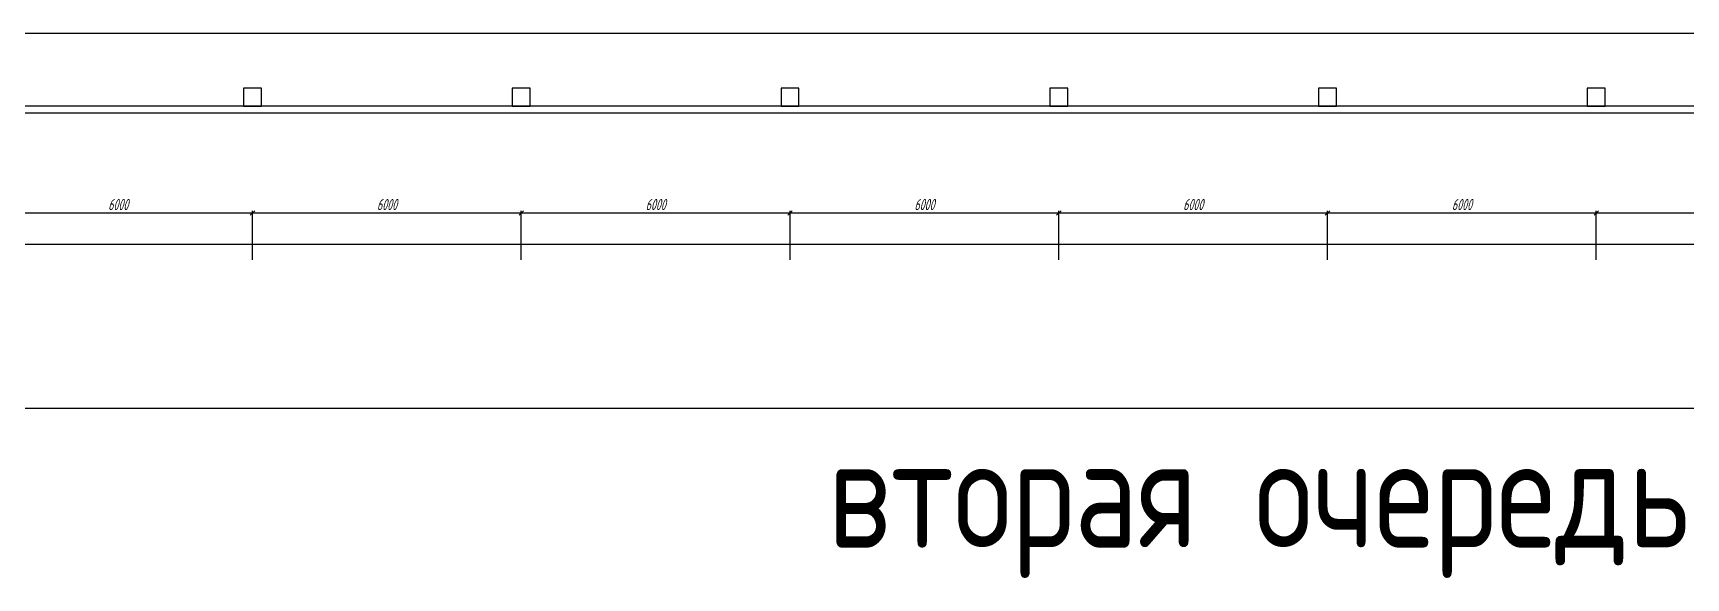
# Model space of a CAD drawing. Header units: millimetres. Extents: x -351329 to 406471, y -382937 to 111767.
# Drawn here: x -11559 to 25343, y -95006 to -82822 of the extents above; entities that cross this region are included whole.
import ezdxf

# ---------------------------------------------------------------- set-up
doc = ezdxf.new("R2010")
doc.units = ezdxf.units.MM
for name, color, linetype, lineweight in [('_Оси', 90, 'Continuous', 13), ('_Сендвичи', 230, 'Continuous', 30), ('_Стены', 7, 'Continuous', 30), ('выноска', 7, 'Continuous', 13), ('Нумерация RAL 6024', 91, 'Continuous', 30)]:
    doc.layers.add(name, color=color, linetype=linetype, lineweight=lineweight)
doc.styles.add('Museo sans', font='CS_Gost2304.shx')
doc.styles.add('СПДС_размеры', font='spdswin.shx', dxfattribs={"width": 0.8, "oblique": 15})
doc.dimstyles.new('СПДС', dxfattribs={"dimtxt": 2.5, "dimasz": 1, "dimexe": 0.5, "dimexo": 1.5, "dimtad": 1, "dimdec": 0, "dimtxsty": 'СПДС_размеры', "dimblk": 'OBLIQUE', "dimcen": 2.5, "dimdle": 0.5, "dimadec": 8, "dimazin": 0, "dimtfac": 1, "dimtdec": 0, "dimtix": 1, "dimtmove": 0, "dimatfit": 3, "dimfxl": 1, "dimarcsym": 0})

# ---------------------------------------------------------------- blocks, each defined once
blk = doc.blocks.new('_Oblique')
at = {"layer": 'выноска', "color": 0, "lineweight": -2}
blk.add_line((-0.5, -0.5), (0.5, 0.5), dxfattribs=at)
blk = doc.blocks.new('*D215')
at = {"layer": '_Оси', "color": 0, "lineweight": -2, "transparency": 16777216}
for p, q in [((-60709, -87545), (113391, -87545)), ((-60659, -87895), (-60659, -87495)), ((113341, -87895), (113341, -87495))]:
    blk.add_line(p, q, dxfattribs=at)
at = {"layer": 'Defpoints', "color": 0, "transparency": 16777216}
for p in [(113341, -87545), (-60659, -88045), (113341, -88045)]:
    blk.add_point(p, dxfattribs=at)
at = {"layer": '_Оси', "color": 0, "lineweight": -2, "transparency": 16777216, "xscale": 100, "yscale": 100, "zscale": 100, "rotation": 180}
blk.add_blockref('_Oblique', (-60659, -87545), dxfattribs=at)
at = {"layer": '_Оси', "color": 0, "lineweight": -2, "transparency": 16777216, "xscale": 100, "yscale": 100, "zscale": 100}
blk.add_blockref('_Oblique', (113341, -87545), dxfattribs=at)
at = {"layer": '_Оси', "color": 0, "lineweight": 25, "transparency": 16777216, "insert": (26341, -87357.5), "char_height": 250, "attachment_point": 5, "style": 'СПДС_размеры'}
blk.add_mtext('174000', dxfattribs=at)
blk = doc.blocks.new('*D224')
at = {"layer": '_Оси', "color": 0, "lineweight": -2, "transparency": 16777216}
for p, q in [((-12709, -86845), (-6609, -86845)), ((-12659, -87895), (-12659, -86795)), ((-6659, -87895), (-6659, -86795))]:
    blk.add_line(p, q, dxfattribs=at)
at = {"layer": 'Defpoints', "color": 0, "transparency": 16777216}
for p in [(-6659, -86845), (-12659, -88045), (-6659, -88045)]:
    blk.add_point(p, dxfattribs=at)
at = {"layer": '_Оси', "color": 0, "lineweight": -2, "transparency": 16777216, "xscale": 100, "yscale": 100, "zscale": 100, "rotation": 180}
blk.add_blockref('_Oblique', (-12659, -86845), dxfattribs=at)
at = {"layer": '_Оси', "color": 0, "lineweight": -2, "transparency": 16777216, "xscale": 100, "yscale": 100, "zscale": 100}
blk.add_blockref('_Oblique', (-6659, -86845), dxfattribs=at)
at = {"layer": '_Оси', "color": 0, "lineweight": 25, "transparency": 16777216, "insert": (-9659, -86657.5), "char_height": 250, "attachment_point": 5, "style": 'СПДС_размеры'}
blk.add_mtext('6000', dxfattribs=at)
blk = doc.blocks.new('*D225')
at = {"layer": '_Оси', "color": 0, "lineweight": -2, "transparency": 16777216}
for p, q in [((-6709, -86845), (-609, -86845)), ((-6659, -87895), (-6659, -86795)), ((-659, -87895), (-659, -86795))]:
    blk.add_line(p, q, dxfattribs=at)
at = {"layer": 'Defpoints', "color": 0, "transparency": 16777216}
for p in [(-659, -86845), (-6659, -88045), (-659, -88045)]:
    blk.add_point(p, dxfattribs=at)
at = {"layer": '_Оси', "color": 0, "lineweight": -2, "transparency": 16777216, "xscale": 100, "yscale": 100, "zscale": 100, "rotation": 180}
blk.add_blockref('_Oblique', (-6659, -86845), dxfattribs=at)
at = {"layer": '_Оси', "color": 0, "lineweight": -2, "transparency": 16777216, "xscale": 100, "yscale": 100, "zscale": 100}
blk.add_blockref('_Oblique', (-659, -86845), dxfattribs=at)
at = {"layer": '_Оси', "color": 0, "lineweight": 25, "transparency": 16777216, "insert": (-3659, -86657.5), "char_height": 250, "attachment_point": 5, "style": 'СПДС_размеры'}
blk.add_mtext('6000', dxfattribs=at)
blk = doc.blocks.new('*D226')
at = {"layer": '_Оси', "color": 0, "lineweight": -2, "transparency": 16777216}
for p, q in [((-709, -86845), (5391, -86845)), ((-659, -87895), (-659, -86795)), ((5341, -87895), (5341, -86795))]:
    blk.add_line(p, q, dxfattribs=at)
at = {"layer": 'Defpoints', "color": 0, "transparency": 16777216}
for p in [(5341, -86845), (-659, -88045), (5341, -88045)]:
    blk.add_point(p, dxfattribs=at)
at = {"layer": '_Оси', "color": 0, "lineweight": -2, "transparency": 16777216, "xscale": 100, "yscale": 100, "zscale": 100, "rotation": 180}
blk.add_blockref('_Oblique', (-659, -86845), dxfattribs=at)
at = {"layer": '_Оси', "color": 0, "lineweight": -2, "transparency": 16777216, "xscale": 100, "yscale": 100, "zscale": 100}
blk.add_blockref('_Oblique', (5341, -86845), dxfattribs=at)
at = {"layer": '_Оси', "color": 0, "lineweight": 25, "transparency": 16777216, "insert": (2341, -86657.5), "char_height": 250, "attachment_point": 5, "style": 'СПДС_размеры'}
blk.add_mtext('6000', dxfattribs=at)
blk = doc.blocks.new('*D227')
at = {"layer": '_Оси', "color": 0, "lineweight": -2, "transparency": 16777216}
for p, q in [((5291, -86845), (11391, -86845)), ((5341, -87895), (5341, -86795)), ((11341, -87895), (11341, -86795))]:
    blk.add_line(p, q, dxfattribs=at)
at = {"layer": 'Defpoints', "color": 0, "transparency": 16777216}
for p in [(11341, -86845), (5341, -88045), (11341, -88045)]:
    blk.add_point(p, dxfattribs=at)
at = {"layer": '_Оси', "color": 0, "lineweight": -2, "transparency": 16777216, "xscale": 100, "yscale": 100, "zscale": 100, "rotation": 180}
blk.add_blockref('_Oblique', (5341, -86845), dxfattribs=at)
at = {"layer": '_Оси', "color": 0, "lineweight": -2, "transparency": 16777216, "xscale": 100, "yscale": 100, "zscale": 100}
blk.add_blockref('_Oblique', (11341, -86845), dxfattribs=at)
at = {"layer": '_Оси', "color": 0, "lineweight": 25, "transparency": 16777216, "insert": (8341, -86657.5), "char_height": 250, "attachment_point": 5, "style": 'СПДС_размеры'}
blk.add_mtext('6000', dxfattribs=at)
blk = doc.blocks.new('*D228')
at = {"layer": '_Оси', "color": 0, "lineweight": -2, "transparency": 16777216}
for p, q in [((11291, -86845), (17391, -86845)), ((11341, -87895), (11341, -86795)), ((17341, -87895), (17341, -86795))]:
    blk.add_line(p, q, dxfattribs=at)
at = {"layer": 'Defpoints', "color": 0, "transparency": 16777216}
for p in [(17341, -86845), (11341, -88045), (17341, -88045)]:
    blk.add_point(p, dxfattribs=at)
at = {"layer": '_Оси', "color": 0, "lineweight": -2, "transparency": 16777216, "xscale": 100, "yscale": 100, "zscale": 100, "rotation": 180}
blk.add_blockref('_Oblique', (11341, -86845), dxfattribs=at)
at = {"layer": '_Оси', "color": 0, "lineweight": -2, "transparency": 16777216, "xscale": 100, "yscale": 100, "zscale": 100}
blk.add_blockref('_Oblique', (17341, -86845), dxfattribs=at)
at = {"layer": '_Оси', "color": 0, "lineweight": 25, "transparency": 16777216, "insert": (14341, -86657.5), "char_height": 250, "attachment_point": 5, "style": 'СПДС_размеры'}
blk.add_mtext('6000', dxfattribs=at)
blk = doc.blocks.new('*D229')
at = {"layer": '_Оси', "color": 0, "lineweight": -2, "transparency": 16777216}
for p, q in [((17291, -86845), (23391, -86845)), ((17341, -87895), (17341, -86795)), ((23341, -87895), (23341, -86795))]:
    blk.add_line(p, q, dxfattribs=at)
at = {"layer": 'Defpoints', "color": 0, "transparency": 16777216}
for p in [(23341, -86845), (17341, -88045), (23341, -88045)]:
    blk.add_point(p, dxfattribs=at)
at = {"layer": '_Оси', "color": 0, "lineweight": -2, "transparency": 16777216, "xscale": 100, "yscale": 100, "zscale": 100, "rotation": 180}
blk.add_blockref('_Oblique', (17341, -86845), dxfattribs=at)
at = {"layer": '_Оси', "color": 0, "lineweight": -2, "transparency": 16777216, "xscale": 100, "yscale": 100, "zscale": 100}
blk.add_blockref('_Oblique', (23341, -86845), dxfattribs=at)
at = {"layer": '_Оси', "color": 0, "lineweight": 25, "transparency": 16777216, "insert": (20341, -86657.5), "char_height": 250, "attachment_point": 5, "style": 'СПДС_размеры'}
blk.add_mtext('6000', dxfattribs=at)
blk = doc.blocks.new('*D230')
at = {"layer": '_Оси', "color": 0, "lineweight": -2, "transparency": 16777216}
for p, q in [((23291, -86845), (29391, -86845)), ((23341, -87895), (23341, -86795)), ((29341, -87895), (29341, -86795))]:
    blk.add_line(p, q, dxfattribs=at)
at = {"layer": 'Defpoints', "color": 0, "transparency": 16777216}
for p in [(29341, -86845), (23341, -88045), (29341, -88045)]:
    blk.add_point(p, dxfattribs=at)
at = {"layer": '_Оси', "color": 0, "lineweight": -2, "transparency": 16777216, "xscale": 100, "yscale": 100, "zscale": 100, "rotation": 180}
blk.add_blockref('_Oblique', (23341, -86845), dxfattribs=at)
at = {"layer": '_Оси', "color": 0, "lineweight": -2, "transparency": 16777216, "xscale": 100, "yscale": 100, "zscale": 100}
blk.add_blockref('_Oblique', (29341, -86845), dxfattribs=at)
at = {"layer": '_Оси', "color": 0, "lineweight": 25, "transparency": 16777216, "insert": (26341, -86657.5), "char_height": 250, "attachment_point": 5, "style": 'СПДС_размеры'}
blk.add_mtext('6000', dxfattribs=at)

msp = doc.modelspace()

# ---------------------------------------------------------------- linework, layer by layer
at = {"layer": '_Сендвичи', "ltscale": 100}
msp.add_lwpolyline([(-13009, -84605), (113691, -84605), (113691, -84455), (-13009, -84455)], close=True, dxfattribs=at)
at = {"layer": '_Стены', "ltscale": 100}
for points in [[(-6859, -84455), (-6459, -84455), (-6459, -84055), (-6859, -84055)], [(-859, -84455), (-459, -84455), (-459, -84055), (-859, -84055)], [(5141, -84455), (5541, -84455), (5541, -84055), (5141, -84055)], [(11141, -84455), (11541, -84455), (11541, -84055), (11141, -84055)], [(17141, -84455), (17541, -84455), (17541, -84055), (17141, -84055)], [(23141, -84455), (23541, -84455), (23541, -84055), (23141, -84055)]]:
    msp.add_lwpolyline(points, close=True, dxfattribs=at)
at = {"layer": 'Нумерация RAL 6024', "color": 2, "ltscale": 100}
msp.add_lwpolyline([(-14213, -82822), (54373, -82822), (54373, -91217), (-14213, -91217)], close=True, dxfattribs=at)

# ---------------------------------------------------------------- texts
at = {"layer": 'Нумерация RAL 6024', "color": 2, "linetype": 'Continuous', "ltscale": 100, "style": 'Museo sans'}
msp.add_text('вторая очередь', height=2500, dxfattribs=at).set_placement((6180, -94327))

# ---------------------------------------------------------------- dimensions: what is measured, and where the dimension line sits
at = {"layer": '_Оси', "lineweight": 25}
for base, p1, p2, picture, middle in [((-6659, -86845), (-12659, -88045), (-6659, -88045), '*D224', (-9659, -86657.5)), ((-659, -86845), (-6659, -88045), (-659, -88045), '*D225', (-3659, -86657.5)), ((5341, -86845), (-659, -88045), (5341, -88045), '*D226', (2341, -86657.5)), ((11341, -86845), (5341, -88045), (11341, -88045), '*D227', (8341, -86657.5)), ((17341, -86845), (11341, -88045), (17341, -88045), '*D228', (14341, -86657.5)), ((23341, -86845), (17341, -88045), (23341, -88045), '*D229', (20341, -86657.5)), ((29341, -86845), (23341, -88045), (29341, -88045), '*D230', (26341, -86657.5)), ((113341, -87545), (-60659, -88045), (113341, -88045), '*D215', (26341, -87357.5))]:
    dim = msp.add_linear_dim(base=base, p1=p1, p2=p2, dimstyle='СПДС', override={"dimscale": 100}, dxfattribs=at)
    dim.commit()
    dim.dimension.update_dxf_attribs({"geometry": picture, "text_midpoint": middle})

doc.saveas('drawing.dxf')
